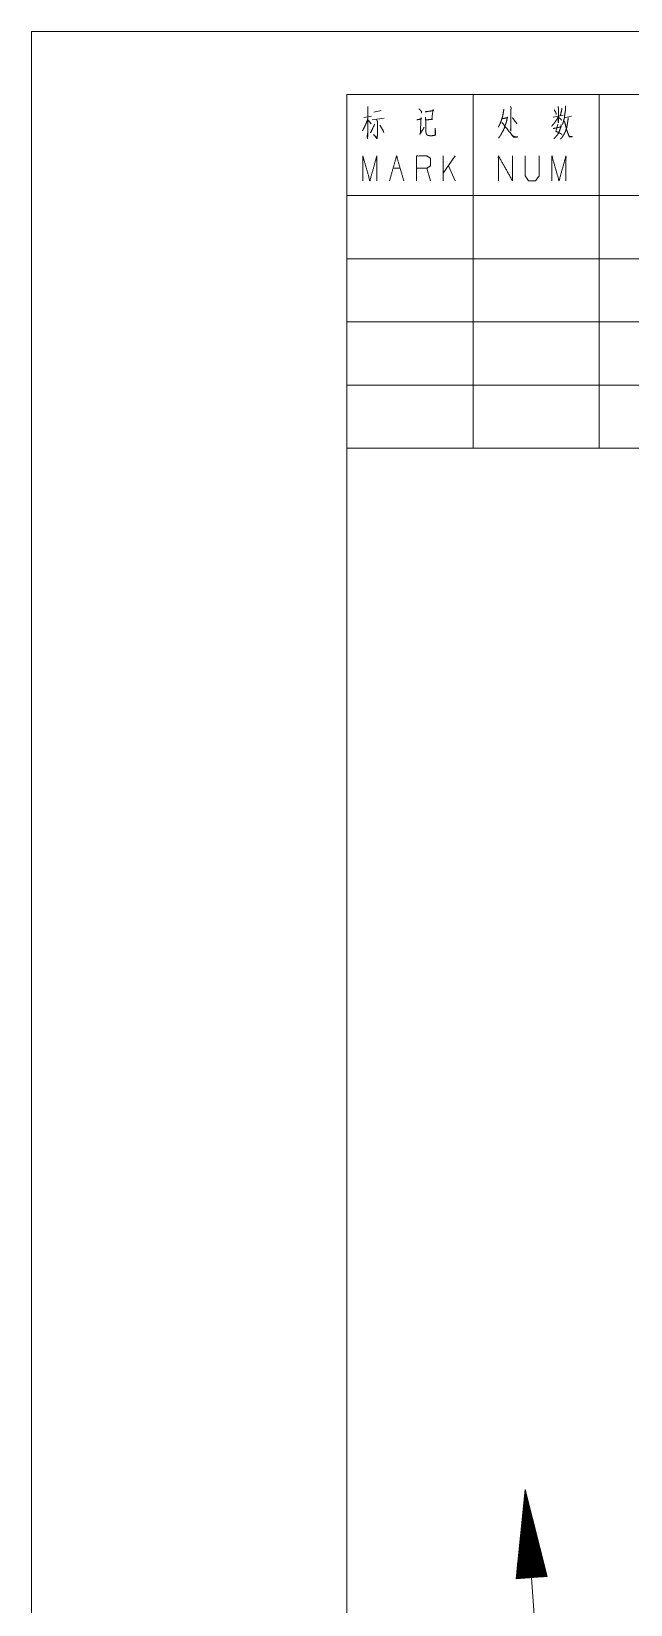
# Model space of a CAD drawing. Header units: millimetres. Extents: x 0 to 210, y 0 to 297.
# Drawn here: x 0 to 47.5, y 172.4 to 297 of the extents above; entities that cross this region are included whole.
import ezdxf

# ---------------------------------------------------------------- set-up
doc = ezdxf.new("R2010")
doc.units = ezdxf.units.MM
doc.layers.add('1', color=7, linetype='Continuous', true_color=0xffffff)

msp = doc.modelspace()

# ---------------------------------------------------------------- linework, layer by layer
at = {"layer": '1', "color": 132, "linetype": 'Continuous', "lineweight": 18}
for p, q in [((0, 297), (0, 0)), ((210, 297), (0, 297)), ((25, 292), (25, 264)), ((25, 292), (100, 292)), ((25, 292), (100, 292)), ((25, 292), (100, 292)), ((25, 292), (25, 5)), ((205, 292), (25, 292)), ((35, 292), (35, 264)), ((45, 292), (45, 264)), ((25, 284), (100, 284)), ((25, 279), (100, 279)), ((25, 274), (100, 274)), ((25, 269), (100, 269)), ((25, 264), (100, 264))]:
    msp.add_line(p, q, dxfattribs=at)
at = {"layer": '1', "color": 95, "linetype": 'Continuous', "lineweight": 18}
for p, q in [((26.34, 290.18), (26.96, 290.3)), ((27.13, 290.61), (27.71, 290.74)), ((41.34, 290.22), (42.13, 290.38)), ((42.25, 290.16), (42.79, 290.28)), ((26.7, 289.95), (26.92, 289.68)), ((26.99, 289.99), (27.95, 290.14)), ((33.59, 287.14), (32.63, 285.78)), ((32.63, 285.18), (32.63, 287.14)), ((28.66, 286.17), (29.22, 286.17)), ((31.62, 285.18), (31.34, 286.17)), ((33.59, 285.18), (33.04, 286.36))]:
    msp.add_line(p, q, dxfattribs=at)
at = {"layer": '1', "color": 13, "linetype": 'Continuous', "lineweight": 18}
for p, q in [((39.13, 181.53), (38.41, 174.46)), ((39.48, 174.54), (39.04, 180.66)), ((39.54, 174.54), (39.07, 180.95)), ((39.59, 174.54), (39.1, 181.24)), ((39.64, 174.55), (39.13, 181.53)), ((39.64, 174.55), (39.13, 181.53)), ((40.87, 174.64), (39.13, 181.53)), ((40.58, 161.58), (39.13, 181.53)), ((39.69, 174.55), (39.2, 181.25)), ((39.74, 174.55), (39.27, 180.96)), ((39.79, 174.56), (39.35, 180.68)), ((39.28, 174.52), (38.92, 179.49)), ((39.33, 174.53), (38.95, 179.78)), ((39.38, 174.53), (38.98, 180.07)), ((39.43, 174.53), (39.01, 180.37)), ((39.84, 174.56), (39.42, 180.39)), ((39.89, 174.57), (39.49, 180.11)), ((39.94, 174.57), (39.56, 179.83)), ((39.99, 174.57), (39.63, 179.54)), ((39.08, 174.51), (38.8, 178.33)), ((39.13, 174.51), (38.83, 178.62)), ((39.18, 174.51), (38.86, 178.91)), ((39.23, 174.52), (38.89, 179.2)), ((40.04, 174.58), (39.7, 179.26)), ((40.09, 174.58), (39.77, 178.98)), ((40.14, 174.58), (39.85, 178.69)), ((40.19, 174.59), (39.92, 178.41)), ((38.88, 174.49), (38.68, 177.16)), ((38.93, 174.5), (38.71, 177.46)), ((38.98, 174.5), (38.74, 177.75)), ((39.03, 174.5), (38.77, 178.04)), ((40.24, 174.59), (39.99, 178.13)), ((40.3, 174.6), (40.06, 177.84)), ((40.35, 174.6), (40.13, 177.56)), ((40.4, 174.6), (40.2, 177.27)), ((40.45, 174.61), (40.27, 176.99)), ((38.62, 174.47), (38.53, 175.71)), ((38.67, 174.48), (38.56, 176)), ((38.72, 174.48), (38.59, 176.29)), ((38.78, 174.49), (38.62, 176.58)), ((38.83, 174.49), (38.65, 176.87)), ((40.5, 174.61), (40.35, 176.71)), ((40.55, 174.61), (40.42, 176.42)), ((40.6, 174.62), (40.49, 176.14)), ((40.65, 174.62), (40.56, 175.86)), ((38.41, 174.46), (40.87, 174.64)), ((38.42, 174.46), (38.41, 174.54)), ((38.42, 174.46), (38.41, 174.54)), ((38.47, 174.46), (38.44, 174.84)), ((38.52, 174.47), (38.47, 175.13)), ((38.57, 174.47), (38.5, 175.42)), ((40.7, 174.62), (40.63, 175.57)), ((40.75, 174.63), (40.7, 175.29)), ((40.8, 174.63), (40.77, 175)), ((40.85, 174.64), (40.85, 174.72)), ((40.85, 174.64), (40.85, 174.72))]:
    msp.add_line(p, q, dxfattribs=at)
at = {"layer": '1', "color": 95, "linetype": 'Continuous', "lineweight": 18}
for points, knots in [([(26.67, 291.07), (26.66, 288.89), (26.63, 288.5), (26.61, 288.71), (26.64, 288.94)], [0, 0, 0.723303, 0.854546, 0.923601, 1, 1]), ([(30.7, 290.88), (30.87, 290.72), (30.92, 290.63), (30.92, 290.53), (30.9, 290.67)], [0, 0, 0.413146, 0.573572, 0.750721, 1, 1]), ([(31.19, 290.63), (31.87, 290.74), (31.82, 290.8), (31.73, 290.05), (31.82, 290.05), (31.25, 289.99)], [0, 0, 0.313958, 0.349012, 0.694882, 0.735357, 1, 1]), ([(37.43, 290.84), (37.42, 290.72), (37.34, 290.3), (37.26, 290.01), (37.18, 289.8), (37.09, 289.6), (37.01, 289.43)], [0, 0, 0.084498, 0.36853, 0.573114, 0.721457, 0.873368, 1, 1]), ([(37.97, 291.05), (38.02, 290.94), (38, 290.84), (37.99, 289.12), (37.97, 289.23), (38, 289.45)], [0, 0, 0.049543, 0.095606, 0.852767, 0.898838, 1, 1]), ([(41.43, 290.8), (41.56, 290.57), (41.59, 290.43)], [0, 0, 0.640221, 1, 1]), ([(41.73, 291.07), (41.76, 290.92), (41.76, 289.78), (41.73, 289.93), (41.76, 290.05)], [0, 0, 0.094654, 0.823636, 0.91829, 1, 1]), ([(42.03, 290.92), (42.03, 290.82), (41.91, 290.34)], [0, 0, 0.174301, 1, 1]), ([(42.33, 291.11), (42.33, 290.98), (42.32, 290.76), (42.27, 290.47), (42.23, 290.16), (42.17, 289.91), (42.1, 289.68), (42.08, 289.62)], [0, 0, 0.081852, 0.232243, 0.425429, 0.63211, 0.800313, 0.957953, 1, 1]), ([(26.67, 290.16), (26.6, 289.91), (26.48, 289.62), (26.35, 289.35), (26.23, 289.14)], [0, 0, 0.233514, 0.515368, 0.78555, 1, 1]), ([(27.18, 289.66), (27.17, 289.58), (26.86, 288.96)], [0, 0, 0.108202, 1, 1]), ([(27.37, 289.99), (27.42, 289.87), (27.42, 288.83), (27.4, 288.6), (27.39, 288.52), (27.11, 288.85), (27.39, 288.56)], [0, 0, 0.056947, 0.504404, 0.603051, 0.639405, 0.826366, 1, 1]), ([(27.61, 289.58), (27.87, 289.16), (27.92, 289), (27.81, 289.27)], [0, 0, 0.516563, 0.696901, 1, 1]), ([(30.53, 289.99), (30.92, 290.09), (30.86, 290.16), (30.83, 288.96), (30.77, 288.83), (31.12, 289.41)], [0, 0, 0.158008, 0.19221, 0.673433, 0.728446, 1, 1]), ([(31.22, 290.22), (31.25, 289.91), (31.25, 289.2), (31.27, 288.98), (31.3, 288.87), (31.34, 288.81), (31.41, 288.77), (31.53, 288.75), (31.66, 288.73), (32.03, 288.79), (32, 289.33), (32, 288.79)], [0, 0, 0.097093, 0.316208, 0.387239, 0.42073, 0.444406, 0.470581, 0.507596, 0.549105, 0.664641, 0.832445, 1, 1]), ([(37.28, 290.09), (37.75, 290.18), (37.71, 290.22), (37.68, 290.03), (37.62, 289.76), (37.56, 289.6), (37.48, 289.37), (37.4, 289.18), (37.28, 288.98), (37.2, 288.81), (37.02, 288.56)], [0, 0, 0.202443, 0.228131, 0.308408, 0.425631, 0.500403, 0.604281, 0.689483, 0.790714, 0.870506, 1, 1]), ([(37.28, 289.8), (38.22, 288.62), (38.56, 288.65), (38.54, 288.65), (38.24, 288.67), (38.08, 288.81)], [0, 0, 0.632183, 0.773704, 0.779845, 0.909108, 1, 1]), ([(38.1, 290.16), (38.13, 290.14), (38.4, 289.8), (38.47, 289.68)], [0, 0, 0.059448, 0.761031, 1, 1]), ([(41.75, 290.24), (41.62, 290.01), (41.48, 289.8), (41.35, 289.64), (41.22, 289.49)], [0, 0, 0.287221, 0.555142, 0.786181, 1, 1]), ([(41.34, 289.31), (41.97, 289.45), (41.98, 289.64), (41.98, 289.56), (41.91, 289.31), (41.81, 289.04), (41.7, 288.83), (41.59, 288.71), (41.48, 288.58), (41.41, 288.52)], [0, 0, 0.30447, 0.39258, 0.431622, 0.553714, 0.689469, 0.798362, 0.878841, 0.954752, 1, 1]), ([(41.72, 289.66), (41.56, 289.08), (41.66, 289.04), (41.78, 289), (41.89, 288.94), (42.04, 288.85)], [0, 0, 0.5291, 0.62629, 0.735524, 0.852093, 1, 1]), ([(41.76, 290.2), (41.94, 290.07), (42.03, 289.97)], [0, 0, 0.613122, 1, 1]), ([(42.54, 290.16), (42.49, 289.8), (42.45, 289.56), (42.41, 289.35), (42.35, 289.16), (42.23, 288.91), (42.13, 288.73), (42.01, 288.56), (41.92, 288.48)], [0, 0, 0.19438, 0.332636, 0.448614, 0.555649, 0.70616, 0.822692, 0.933847, 1, 1]), ([(42.22, 289.89), (42.25, 289.85), (42.39, 289.27), (42.49, 289), (42.6, 288.71), (42.63, 288.65), (42.85, 288.67), (42.63, 288.69), (42.55, 288.81)], [0, 0, 0.026721, 0.341749, 0.493483, 0.655465, 0.691641, 0.80784, 0.924039, 1, 1]), ([(26.26, 285.18), (26.26, 287.14), (26.82, 285.18), (27.37, 287.14), (27.37, 285.18)], [0, 0, 0.245192, 0.5, 0.754808, 1, 1]), ([(30.51, 285.18), (30.51, 287.14), (31.34, 287.14), (31.62, 286.96), (31.62, 286.36), (31.34, 286.17), (30.51, 286.17)], [0, 0, 0.400952, 0.571035, 0.639278, 0.761676, 0.829917, 1, 1]), ([(37.01, 285.18), (37.01, 287.14), (38.12, 285.18), (38.12, 287.14)], [0, 0, 0.317574, 0.682426, 1, 1]), ([(39.13, 287.14), (39.13, 285.57), (39.39, 285.18), (39.95, 285.18), (40.24, 285.57), (40.24, 287.14)], [0, 0, 0.337152, 0.438599, 0.557781, 0.662848, 1, 1]), ([(41.25, 285.18), (41.25, 287.14), (41.81, 285.18), (42.36, 287.14), (42.36, 285.18)], [0, 0, 0.245192, 0.5, 0.754808, 1, 1])]:
    msp.add_open_spline(points, degree=1, knots=knots, dxfattribs=at)
msp.add_open_spline([(28.38, 285.18), (28.94, 287.14), (29.5, 285.18)], degree=1, dxfattribs=at)

doc.saveas('drawing.dxf')
